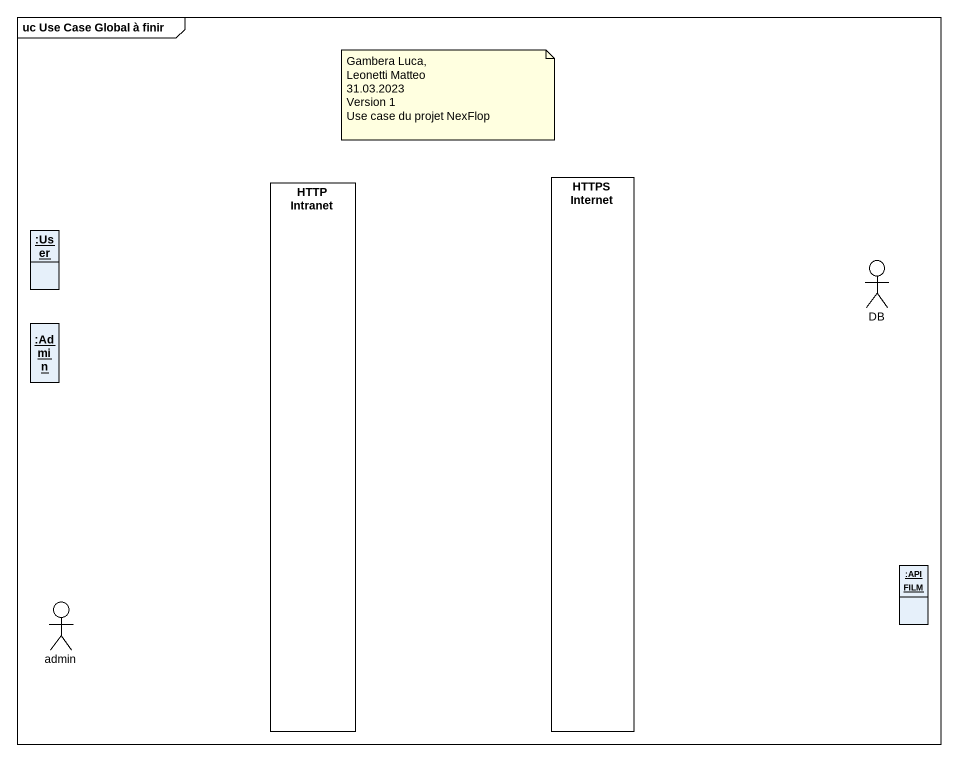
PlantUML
@startuml
mainframe uc Use Case Global à finir
allowmixing
hide circle
hide empty members
rectangle "HTTP Intranet" as HTTP_Intranet
rectangle "HTTPS Internet" as HTTPS_Internet
object ":User" as User
actor DB
object ":Admin" as Admin
object ":API FILM" as API_FILM
actor admin
note as N1
  Gambera Luca,
  Leonetti Matteo
  31.03.2023
  Version 1
  Use case du projet NexFlop
end note
@enduml
